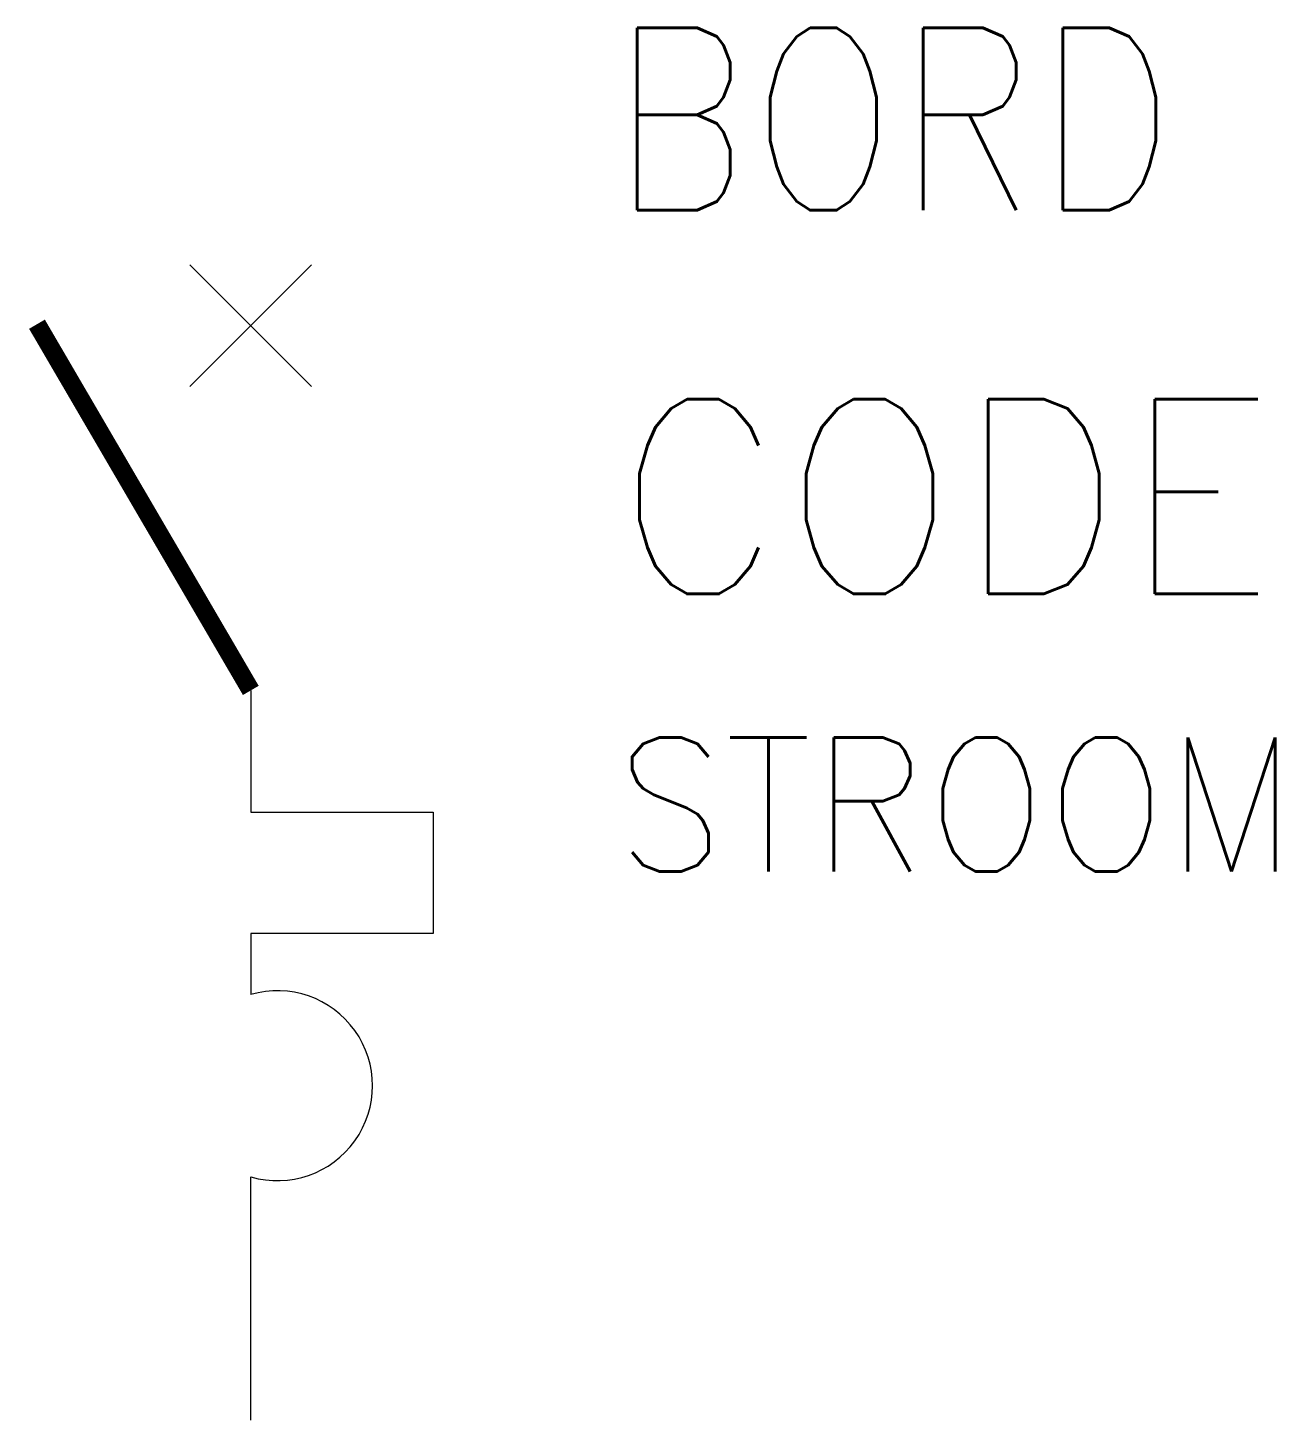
# Model space of a CAD drawing. Extents: x 21.3 to 41.8, y 222 to 244.9.
import ezdxf

# ---------------------------------------------------------------- set-up
doc = ezdxf.new("R2010")
doc.units = 0
doc.header["$LTSCALE"] = 6
doc.linetypes.add('DASHED', pattern=[0])
for name, color, linetype in [('1', 7, 'CONTINUOUS'), ('11', 3, 'DASHED'), ('12', 2, 'DASHED')]:
    doc.layers.add(name, color=color, linetype=linetype)
doc.styles.get("Standard").update_dxf_attribs({"font": 'simplex', "width": 0.85})

msp = doc.modelspace()

# ---------------------------------------------------------------- linework, layer by layer
at = {"layer": '1', "color": 0}
for p, q in [((26, 239), (24, 241)), ((24, 239), (26, 241)), ((25, 234), (25, 232)), ((25, 232), (28, 232)), ((28, 232), (28, 230)), ((28, 230), (25, 230)), ((25, 230), (25, 229)), ((25, 222), (25, 226))]:
    msp.add_line(p, q, dxfattribs=at)
at = {"layer": '1', "color": 0, "const_width": 0.3}
msp.add_lwpolyline([(25, 234), (21.485, 240.022)], dxfattribs=at)
at = {"layer": '1', "color": 0}
msp.add_arc((25.438, 227.5), 1.562, 253.7398, 106.2602, dxfattribs=at)

# ---------------------------------------------------------------- texts
at = {"layer": '1', "color": 0, "width": 0.95}
msp.add_attdef('STROOM', (31, 231.024), '', height=2.2, dxfattribs=at)
at = {"layer": '11', "color": 0, "width": 0.85}
msp.add_attdef('BORD', (30.914, 241.896), '', height=3, dxfattribs=at)
at = {"layer": '12', "color": 0, "width": 0.95}
msp.add_attdef('CODE', (31, 235.588), '', height=3.2, dxfattribs=at)

doc.saveas('drawing.dxf')
